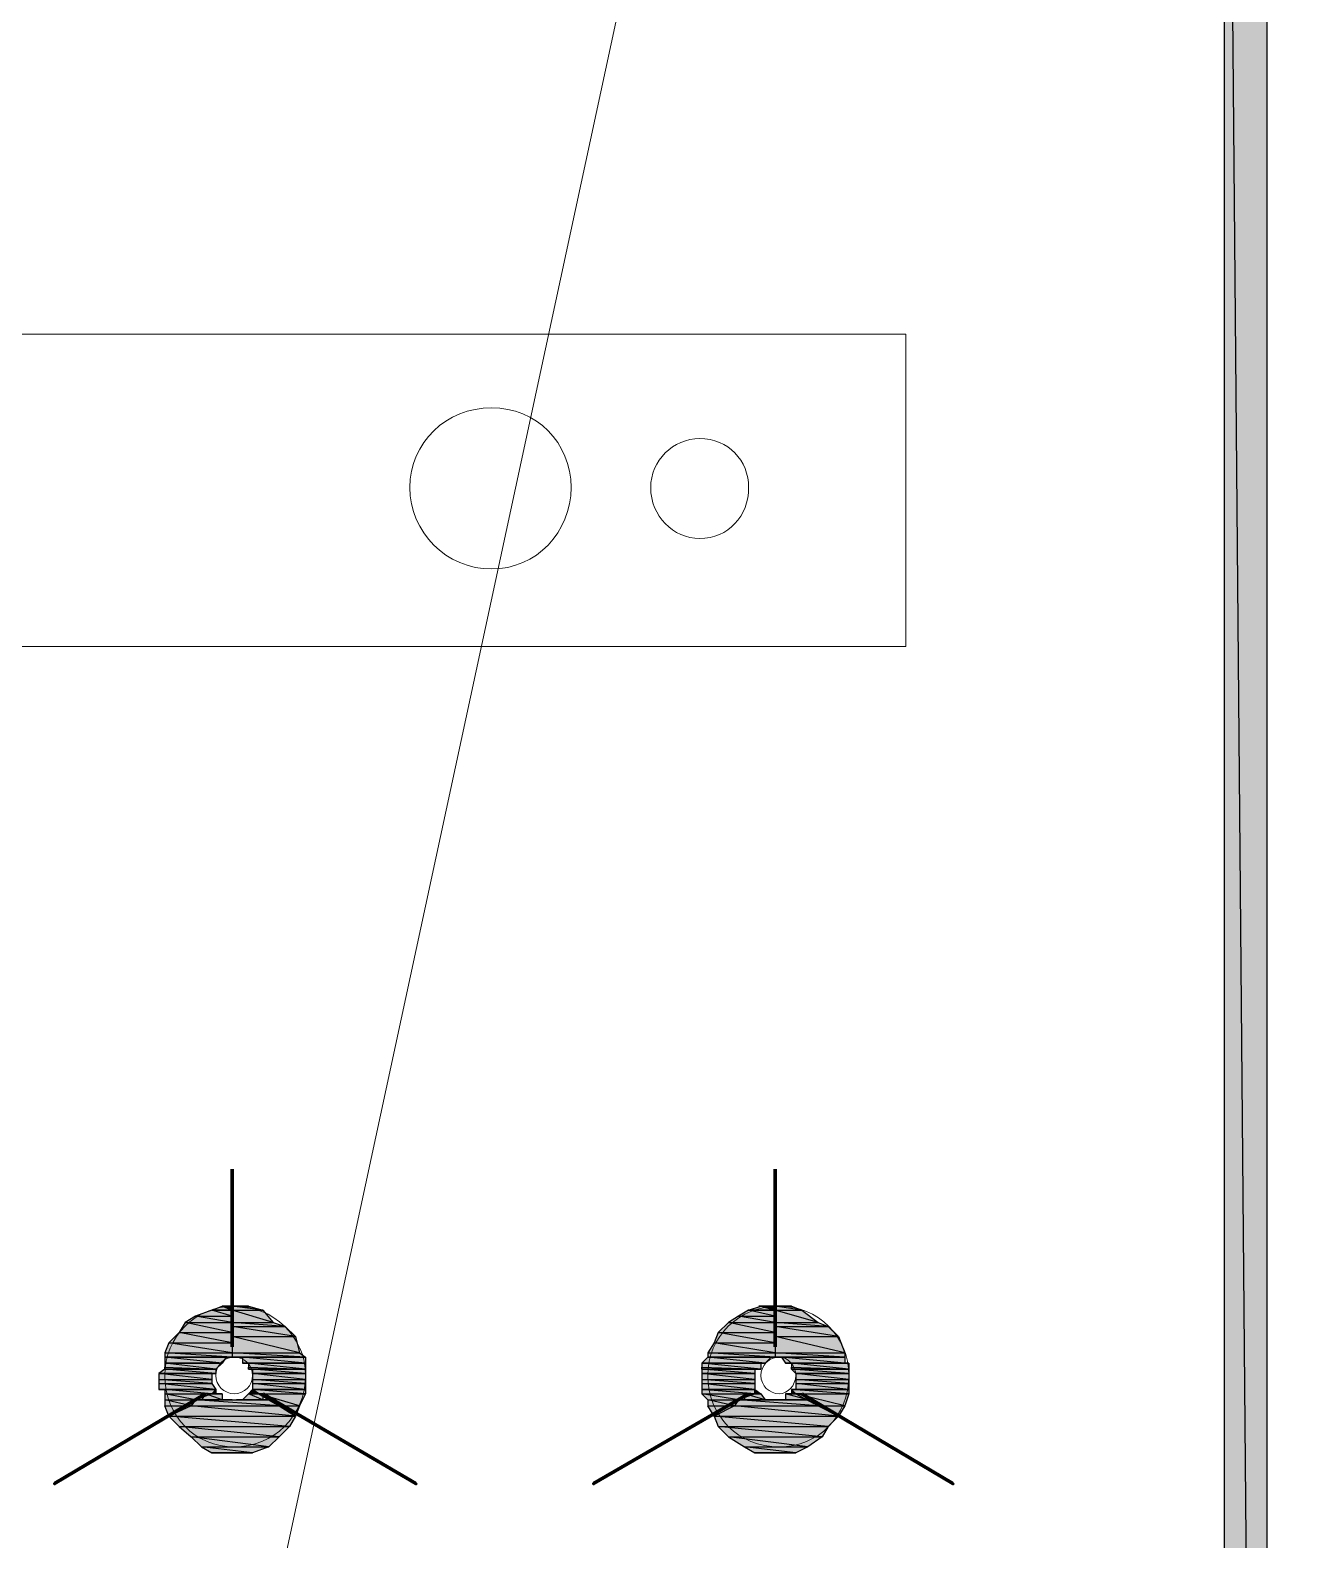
# Model space of a CAD drawing. Header units: millimetres. Extents: x 40 to 176, y -32 to 59.
# Drawn here: x 107.327 to 108.191, y 3.056 to 4.089 of the extents above; entities that cross this region are included whole.
import ezdxf

# ---------------------------------------------------------------- set-up
doc = ezdxf.new("R2010")
doc.units = ezdxf.units.MM
doc.layers.add('15 - Quadro de medição', color=6, linetype='Continuous')

msp = doc.modelspace()

# ---------------------------------------------------------------- hatches: boundary and pattern name
at = {"layer": '15 - Quadro de medição', "true_color": 0x000007}
h = msp.add_hatch(color=7, dxfattribs=at)
h.paths.add_polyline_path([(108.1733, 4.729), (108.144, 4.729), (108.1733, 1.3852)])
h.paths.add_polyline_path([(108.144, 4.729), (108.1733, 1.3852), (108.144, 1.3852)])
h = msp.add_hatch(color=7, dxfattribs=at)
h.paths.add_polyline_path([(107.44, 3.2093), (107.4652, 3.2093), (107.4512, 3.2135)])
h.paths.add_polyline_path([(107.4652, 3.2093), (107.4512, 3.2135), (107.4652, 3.2135)])
for points in [[(107.4652, 3.2135), (107.4512, 3.2135), (107.4582, 3.2163)], [(107.8367, 3.2135), (107.8185, 3.2135), (107.8269, 3.2163)], [(107.454, 3.1563), (107.4512, 3.1563), (107.454, 3.1591)], [(107.8269, 3.1563), (107.8227, 3.1563), (107.8227, 3.1591)], [(107.4219, 3.1409), (107.4191, 3.1479), (107.4372, 3.1479)], [(107.5085, 3.1409), (107.4973, 3.1479), (107.5113, 3.1479)], [(107.7948, 3.1409), (107.7906, 3.1479), (107.8088, 3.1479)], [(107.88, 3.1409), (107.866, 3.1479), (107.8842, 3.1479)]]:
    msp.add_hatch(color=7, dxfattribs=at).paths.add_polyline_path(points)
h = msp.add_hatch(color=7, dxfattribs=at)
h.paths.add_polyline_path([(107.4582, 3.2163), (107.4652, 3.2163)])
h.paths.add_polyline_path([(107.4582, 3.2163), (107.4652, 3.2163), (107.4652, 3.2135)])
h = msp.add_hatch(color=7, dxfattribs=at)
h.paths.add_polyline_path([(107.4652, 3.2135), (107.4861, 3.2135), (107.4652, 3.2163)])
h.paths.add_polyline_path([(107.4861, 3.2135), (107.4652, 3.2163), (107.4763, 3.2163)])
h = msp.add_hatch(color=7, dxfattribs=at)
h.paths.add_polyline_path([(107.4652, 3.2051), (107.4931, 3.2051), (107.4652, 3.2135)])
h.paths.add_polyline_path([(107.4931, 3.2051), (107.4652, 3.2135), (107.4861, 3.2135)])
h = msp.add_hatch(color=7, dxfattribs=at)
h.paths.add_polyline_path([(107.8116, 3.2093), (107.8367, 3.2093), (107.8185, 3.2135)])
h.paths.add_polyline_path([(107.8367, 3.2093), (107.8185, 3.2135), (107.8367, 3.2135)])
h = msp.add_hatch(color=7, dxfattribs=at)
h.paths.add_polyline_path([(107.8269, 3.2163), (107.8255, 3.2163), (107.8367, 3.2163)])
h.paths.add_polyline_path([(107.8269, 3.2163), (107.8367, 3.2163), (107.8367, 3.2135)])
h = msp.add_hatch(color=7, dxfattribs=at)
h.paths.add_polyline_path([(107.8367, 3.2135), (107.8549, 3.2135), (107.8367, 3.2163)])
h.paths.add_polyline_path([(107.8549, 3.2135), (107.8367, 3.2163), (107.8479, 3.2163)])
h = msp.add_hatch(color=7, dxfattribs=at)
h.paths.add_polyline_path([(107.8367, 3.2051), (107.866, 3.2051), (107.8367, 3.2135)])
h.paths.add_polyline_path([(107.866, 3.2051), (107.8367, 3.2135), (107.8549, 3.2135)])
h = msp.add_hatch(color=7, dxfattribs=at)
h.paths.add_polyline_path([(107.4288, 3.1982), (107.4652, 3.1982), (107.433, 3.2051)])
h.paths.add_polyline_path([(107.4652, 3.1982), (107.433, 3.2051), (107.4652, 3.2051)])
h = msp.add_hatch(color=7, dxfattribs=at)
h.paths.add_polyline_path([(107.433, 3.2051), (107.4652, 3.2051), (107.44, 3.2093)])
h.paths.add_polyline_path([(107.4652, 3.2051), (107.44, 3.2093), (107.4652, 3.2093)])
h = msp.add_hatch(color=7, dxfattribs=at)
h.paths.add_polyline_path([(107.4652, 3.2024), (107.5015, 3.2024), (107.4652, 3.2051)])
h.paths.add_polyline_path([(107.5015, 3.2024), (107.4652, 3.2051), (107.4931, 3.2051)])
h = msp.add_hatch(color=7, dxfattribs=at)
h.paths.add_polyline_path([(107.4652, 3.1954), (107.5085, 3.1954), (107.4652, 3.2024)])
h.paths.add_polyline_path([(107.5085, 3.1954), (107.4652, 3.2024), (107.5015, 3.2024)])
h = msp.add_hatch(color=7, dxfattribs=at)
h.paths.add_polyline_path([(107.7976, 3.1982), (107.8367, 3.1982), (107.8046, 3.2051)])
h.paths.add_polyline_path([(107.8367, 3.1982), (107.8046, 3.2051), (107.8367, 3.2051)])
h = msp.add_hatch(color=7, dxfattribs=at)
h.paths.add_polyline_path([(107.8046, 3.2051), (107.8367, 3.2051), (107.8116, 3.2093)])
h.paths.add_polyline_path([(107.8367, 3.2051), (107.8116, 3.2093), (107.8367, 3.2093)])
h = msp.add_hatch(color=7, dxfattribs=at)
h.paths.add_polyline_path([(107.8367, 3.2024), (107.873, 3.2024), (107.8367, 3.2051)])
h.paths.add_polyline_path([(107.873, 3.2024), (107.8367, 3.2051), (107.866, 3.2051)])
h = msp.add_hatch(color=7, dxfattribs=at)
h.paths.add_polyline_path([(107.8367, 3.1954), (107.88, 3.1954), (107.8367, 3.2024)])
h.paths.add_polyline_path([(107.88, 3.1954), (107.8367, 3.2024), (107.873, 3.2024)])
h = msp.add_hatch(color=7, dxfattribs=at)
h.paths.add_polyline_path([(107.4219, 3.1912), (107.4652, 3.1912), (107.4288, 3.1982)])
h.paths.add_polyline_path([(107.4652, 3.1912), (107.4288, 3.1982), (107.4652, 3.1982)])
h = msp.add_hatch(color=7, dxfattribs=at)
h.paths.add_polyline_path([(107.4652, 3.1842), (107.5113, 3.1842), (107.4652, 3.1954)])
h.paths.add_polyline_path([(107.5113, 3.1842), (107.4652, 3.1954), (107.5085, 3.1954)])
h = msp.add_hatch(color=7, dxfattribs=at)
h.paths.add_polyline_path([(107.7948, 3.1912), (107.8367, 3.1912), (107.7976, 3.1982)])
h.paths.add_polyline_path([(107.8367, 3.1912), (107.7976, 3.1982), (107.8367, 3.1982)])
h = msp.add_hatch(color=7, dxfattribs=at)
h.paths.add_polyline_path([(107.8367, 3.1842), (107.8842, 3.1842), (107.8367, 3.1954)])
h.paths.add_polyline_path([(107.8842, 3.1842), (107.8367, 3.1954), (107.88, 3.1954)])
h = msp.add_hatch(color=7, dxfattribs=at)
h.paths.add_polyline_path([(107.4191, 3.1842), (107.4652, 3.1842), (107.4219, 3.1912)])
h.paths.add_polyline_path([(107.4652, 3.1842), (107.4219, 3.1912), (107.4652, 3.1912)])
h = msp.add_hatch(color=7, dxfattribs=at)
h.paths.add_polyline_path([(107.4191, 3.1814), (107.4652, 3.1814), (107.4191, 3.1842)])
h.paths.add_polyline_path([(107.4652, 3.1814), (107.4191, 3.1842), (107.4652, 3.1842)])
h = msp.add_hatch(color=7, dxfattribs=at)
h.paths.add_polyline_path([(107.4652, 3.1814), (107.5154, 3.1814), (107.4652, 3.1842)])
h.paths.add_polyline_path([(107.5154, 3.1814), (107.4652, 3.1842), (107.5113, 3.1842)])
h = msp.add_hatch(color=7, dxfattribs=at)
h.paths.add_polyline_path([(107.7906, 3.1842), (107.8367, 3.1842), (107.7948, 3.1912)])
h.paths.add_polyline_path([(107.8367, 3.1842), (107.7948, 3.1912), (107.8367, 3.1912)])
h = msp.add_hatch(color=7, dxfattribs=at)
h.paths.add_polyline_path([(107.7906, 3.1814), (107.8367, 3.1814), (107.7906, 3.1842)])
h.paths.add_polyline_path([(107.8367, 3.1814), (107.7906, 3.1842), (107.8367, 3.1842)])
h = msp.add_hatch(color=7, dxfattribs=at)
h.paths.add_polyline_path([(107.8367, 3.1814), (107.8842, 3.1814), (107.8367, 3.1842)])
h.paths.add_polyline_path([(107.8842, 3.1814), (107.8367, 3.1842), (107.8842, 3.1842)])
h = msp.add_hatch(color=7, dxfattribs=at)
h.paths.add_polyline_path([(107.4149, 3.1702), (107.454, 3.1702), (107.4191, 3.173)])
h.paths.add_polyline_path([(107.454, 3.1702), (107.4191, 3.173), (107.454, 3.173)])
h = msp.add_hatch(color=7, dxfattribs=at)
h.paths.add_polyline_path([(107.4191, 3.1772), (107.4582, 3.1772), (107.4191, 3.1814)])
h.paths.add_polyline_path([(107.4582, 3.1772), (107.4191, 3.1814), (107.461, 3.1814)])
h = msp.add_hatch(color=7, dxfattribs=at)
h.paths.add_polyline_path([(107.4191, 3.173), (107.454, 3.173), (107.4191, 3.1772)])
h.paths.add_polyline_path([(107.454, 3.173), (107.4191, 3.1772), (107.4582, 3.1772)])
h = msp.add_hatch(color=7, dxfattribs=at)
h.paths.add_polyline_path([(107.454, 3.173), (107.4191, 3.173), (107.4191, 3.1744)])
h.paths.add_polyline_path([(107.4191, 3.173), (107.4191, 3.1744), (107.454, 3.173)])
h.paths.add_polyline_path([(107.4191, 3.173), (107.454, 3.173)])
h.paths.add_polyline_path([(107.454, 3.173), (107.4191, 3.173), (107.4191, 3.1744)])
h = msp.add_hatch(color=7, dxfattribs=at)
h.paths.add_polyline_path([(107.4652, 3.1814), (107.5154, 3.1814)])
h.paths.add_polyline_path([(107.4652, 3.1814), (107.5154, 3.1814), (107.4694, 3.1814)])
h = msp.add_hatch(color=7, dxfattribs=at)
h.paths.add_polyline_path([(107.4694, 3.1814), (107.468, 3.1814), (107.5154, 3.1814)])
h.paths.add_polyline_path([(107.4694, 3.1814), (107.5154, 3.1814), (107.4721, 3.1814)])
h = msp.add_hatch(color=7, dxfattribs=at)
h.paths.add_polyline_path([(107.4721, 3.1772), (107.5154, 3.1772), (107.4721, 3.1814)])
h.paths.add_polyline_path([(107.5154, 3.1772), (107.4721, 3.1814), (107.5154, 3.1814)])
h = msp.add_hatch(color=7, dxfattribs=at)
h.paths.add_polyline_path([(107.4721, 3.1772), (107.5154, 3.1772)])
h.paths.add_polyline_path([(107.4721, 3.1772), (107.5154, 3.1772), (107.4763, 3.1772)])
h = msp.add_hatch(color=7, dxfattribs=at)
h.paths.add_polyline_path([(107.4763, 3.173), (107.5154, 3.173), (107.4763, 3.1772)])
h.paths.add_polyline_path([(107.5154, 3.173), (107.4763, 3.1772), (107.5154, 3.1772)])
h = msp.add_hatch(color=7, dxfattribs=at)
h.paths.add_polyline_path([(107.4763, 3.173), (107.4763, 3.1744), (107.5154, 3.173)])
h.paths.add_polyline_path([(107.4763, 3.173), (107.5154, 3.173), (107.4791, 3.173)])
h = msp.add_hatch(color=7, dxfattribs=at)
h.paths.add_polyline_path([(107.4791, 3.1702), (107.5154, 3.1702), (107.4791, 3.173)])
h.paths.add_polyline_path([(107.5154, 3.1702), (107.4791, 3.173), (107.5154, 3.173)])
h = msp.add_hatch(color=7, dxfattribs=at)
h.paths.add_polyline_path([(107.7864, 3.1772), (107.8297, 3.1772), (107.7906, 3.1814)])
h.paths.add_polyline_path([(107.8297, 3.1772), (107.7906, 3.1814), (107.8339, 3.1814)])
h = msp.add_hatch(color=7, dxfattribs=at)
h.paths.add_polyline_path([(107.7864, 3.173), (107.8269, 3.173), (107.7864, 3.1772)])
h.paths.add_polyline_path([(107.8269, 3.173), (107.7864, 3.1772), (107.8269, 3.1772)])
h = msp.add_hatch(color=7, dxfattribs=at)
h.paths.add_polyline_path([(107.7864, 3.173), (107.8227, 3.173)])
h.paths.add_polyline_path([(107.8227, 3.173), (107.7864, 3.173), (107.8269, 3.173)])
h.paths.add_polyline_path([(107.7864, 3.173), (107.8269, 3.173)])
h.paths.add_polyline_path([(107.8269, 3.173), (107.7864, 3.173), (107.7864, 3.1744)])
h = msp.add_hatch(color=7, dxfattribs=at)
h.paths.add_polyline_path([(107.7864, 3.1702), (107.8227, 3.1702), (107.7864, 3.173)])
h.paths.add_polyline_path([(107.8227, 3.1702), (107.7864, 3.173), (107.8227, 3.173)])
h = msp.add_hatch(color=7, dxfattribs=at)
h.paths.add_polyline_path([(107.8367, 3.1814), (107.8842, 3.1814)])
h.paths.add_polyline_path([(107.8367, 3.1814), (107.8842, 3.1814), (107.8409, 3.1814)])
h = msp.add_hatch(color=7, dxfattribs=at)
h.paths.add_polyline_path([(107.8437, 3.1772), (107.8842, 3.1772), (107.8409, 3.1814)])
h.paths.add_polyline_path([(107.8842, 3.1772), (107.8409, 3.1814), (107.8842, 3.1814)])
h = msp.add_hatch(color=7, dxfattribs=at)
h.paths.add_polyline_path([(107.8437, 3.1772), (107.887, 3.1772)])
h.paths.add_polyline_path([(107.8437, 3.1772), (107.887, 3.1772), (107.8479, 3.1772)])
h = msp.add_hatch(color=7, dxfattribs=at)
h.paths.add_polyline_path([(107.8479, 3.173), (107.887, 3.173), (107.8479, 3.1772)])
h.paths.add_polyline_path([(107.887, 3.173), (107.8479, 3.1772), (107.887, 3.1772)])
h = msp.add_hatch(color=7, dxfattribs=at)
h.paths.add_polyline_path([(107.887, 3.173), (107.8479, 3.173), (107.8479, 3.1744)])
h.paths.add_polyline_path([(107.8479, 3.173), (107.8479, 3.1744), (107.887, 3.173)])
h = msp.add_hatch(color=7, dxfattribs=at)
h.paths.add_polyline_path([(107.8507, 3.1702), (107.887, 3.1702), (107.8479, 3.173)])
h.paths.add_polyline_path([(107.887, 3.1702), (107.8479, 3.173), (107.887, 3.173)])
h = msp.add_hatch(color=7, dxfattribs=at)
h.paths.add_polyline_path([(107.4149, 3.166), (107.4512, 3.166), (107.4149, 3.1702)])
h.paths.add_polyline_path([(107.4512, 3.166), (107.4149, 3.1702), (107.4512, 3.1702)])
h = msp.add_hatch(color=7, dxfattribs=at)
h.paths.add_polyline_path([(107.4149, 3.1632), (107.4512, 3.1632), (107.4149, 3.166)])
h.paths.add_polyline_path([(107.4512, 3.1632), (107.4149, 3.166), (107.4512, 3.166)])
h = msp.add_hatch(color=7, dxfattribs=at)
h.paths.add_polyline_path([(107.4149, 3.1591), (107.454, 3.1591), (107.4149, 3.1632)])
h.paths.add_polyline_path([(107.454, 3.1591), (107.4149, 3.1632), (107.4512, 3.1632)])
h = msp.add_hatch(color=7, dxfattribs=at)
h.paths.add_polyline_path([(107.4791, 3.166), (107.5154, 3.166), (107.4791, 3.1702)])
h.paths.add_polyline_path([(107.5154, 3.166), (107.4791, 3.1702), (107.5154, 3.1702)])
h = msp.add_hatch(color=7, dxfattribs=at)
h.paths.add_polyline_path([(107.4791, 3.1632), (107.5154, 3.1632), (107.4791, 3.166)])
h.paths.add_polyline_path([(107.5154, 3.1632), (107.4791, 3.166), (107.5154, 3.166)])
h = msp.add_hatch(color=7, dxfattribs=at)
h.paths.add_polyline_path([(107.4791, 3.1591), (107.5154, 3.1591), (107.4791, 3.1632)])
h.paths.add_polyline_path([(107.5154, 3.1591), (107.4791, 3.1632), (107.5154, 3.1632)])
h = msp.add_hatch(color=7, dxfattribs=at)
h.paths.add_polyline_path([(107.7864, 3.166), (107.8227, 3.166), (107.7864, 3.1702)])
h.paths.add_polyline_path([(107.8227, 3.166), (107.7864, 3.1702), (107.8227, 3.1702)])
h = msp.add_hatch(color=7, dxfattribs=at)
h.paths.add_polyline_path([(107.7864, 3.1632), (107.8227, 3.1632), (107.7864, 3.166)])
h.paths.add_polyline_path([(107.8227, 3.1632), (107.7864, 3.166), (107.8227, 3.166)])
h = msp.add_hatch(color=7, dxfattribs=at)
h.paths.add_polyline_path([(107.7864, 3.1591), (107.8227, 3.1591), (107.7864, 3.1632)])
h.paths.add_polyline_path([(107.8227, 3.1591), (107.7864, 3.1632), (107.8227, 3.1632)])
h = msp.add_hatch(color=7, dxfattribs=at)
h.paths.add_polyline_path([(107.8507, 3.166), (107.887, 3.166), (107.8507, 3.1702)])
h.paths.add_polyline_path([(107.887, 3.166), (107.8507, 3.1702), (107.887, 3.1702)])
h = msp.add_hatch(color=7, dxfattribs=at)
h.paths.add_polyline_path([(107.8507, 3.1632), (107.887, 3.1632), (107.8507, 3.166)])
h.paths.add_polyline_path([(107.887, 3.1632), (107.8507, 3.166), (107.887, 3.166)])
h = msp.add_hatch(color=7, dxfattribs=at)
h.paths.add_polyline_path([(107.8507, 3.1591), (107.887, 3.1591), (107.8507, 3.1632)])
h.paths.add_polyline_path([(107.887, 3.1591), (107.8507, 3.1632), (107.887, 3.1632)])
h = msp.add_hatch(color=7, dxfattribs=at)
h.paths.add_polyline_path([(107.4149, 3.1591), (107.454, 3.1591)])
h.paths.add_polyline_path([(107.4149, 3.1591), (107.454, 3.1591), (107.4191, 3.1591)])
h = msp.add_hatch(color=7, dxfattribs=at)
h.paths.add_polyline_path([(107.4191, 3.1563), (107.4512, 3.1563), (107.4191, 3.1591)])
h.paths.add_polyline_path([(107.4512, 3.1563), (107.4191, 3.1591), (107.454, 3.1591)])
h = msp.add_hatch(color=7, dxfattribs=at)
h.paths.add_polyline_path([(107.4191, 3.1521), (107.44, 3.1521), (107.4191, 3.1563)])
h.paths.add_polyline_path([(107.44, 3.1521), (107.4191, 3.1563), (107.4512, 3.1563)])
h = msp.add_hatch(color=7, dxfattribs=at)
h.paths.add_polyline_path([(107.4191, 3.1479), (107.4372, 3.1479), (107.4191, 3.1521)])
h.paths.add_polyline_path([(107.4372, 3.1479), (107.4191, 3.1521), (107.44, 3.1521)])
h = msp.add_hatch(color=7, dxfattribs=at)
h.paths.add_polyline_path([(107.4372, 3.1479), (107.4973, 3.1479), (107.44, 3.1521)])
h.paths.add_polyline_path([(107.4973, 3.1479), (107.44, 3.1521), (107.4903, 3.1521)])
h = msp.add_hatch(color=7, dxfattribs=at)
h.paths.add_polyline_path([(107.4442, 3.1521), (107.4582, 3.1521), (107.447, 3.1563)])
h.paths.add_polyline_path([(107.4582, 3.1521), (107.447, 3.1563), (107.4582, 3.1563)])
h = msp.add_hatch(color=7, dxfattribs=at)
h.paths.add_polyline_path([(107.4903, 3.1521), (107.4694, 3.1521), (107.468, 3.1521)])
h.paths.add_polyline_path([(107.4694, 3.1521), (107.468, 3.1521), (107.4903, 3.1521)])
h = msp.add_hatch(color=7, dxfattribs=at)
h.paths.add_polyline_path([(107.4721, 3.1521), (107.4861, 3.1521), (107.4763, 3.1563)])
h.paths.add_polyline_path([(107.4861, 3.1521), (107.4763, 3.1563), (107.4861, 3.1563)])
h = msp.add_hatch(color=7, dxfattribs=at)
h.paths.add_polyline_path([(107.4763, 3.1563), (107.4861, 3.1563)])
h.paths.add_polyline_path([(107.4861, 3.1563), (107.4763, 3.1563), (107.4833, 3.1563)])
h.paths.add_polyline_path([(107.4763, 3.1563), (107.4833, 3.1563), (107.4791, 3.1591)])
h = msp.add_hatch(color=7, dxfattribs=at)
h.paths.add_polyline_path([(107.4833, 3.1563), (107.5154, 3.1563), (107.4791, 3.1591)])
h.paths.add_polyline_path([(107.5154, 3.1563), (107.4791, 3.1591), (107.5154, 3.1591)])
h = msp.add_hatch(color=7, dxfattribs=at)
h.paths.add_polyline_path([(107.4973, 3.1479), (107.5113, 3.1479), (107.4833, 3.1563)])
h.paths.add_polyline_path([(107.5113, 3.1479), (107.4833, 3.1563), (107.5154, 3.1563)])
h = msp.add_hatch(color=7, dxfattribs=at)
h.paths.add_polyline_path([(107.7864, 3.1563), (107.8227, 3.1563), (107.7864, 3.1591)])
h.paths.add_polyline_path([(107.8227, 3.1563), (107.7864, 3.1591), (107.8227, 3.1591)])
h = msp.add_hatch(color=7, dxfattribs=at)
h.paths.add_polyline_path([(107.7906, 3.1521), (107.8116, 3.1521), (107.7864, 3.1563)])
h.paths.add_polyline_path([(107.8116, 3.1521), (107.7864, 3.1563), (107.8227, 3.1563)])
h = msp.add_hatch(color=7, dxfattribs=at)
h.paths.add_polyline_path([(107.7906, 3.1479), (107.8088, 3.1479), (107.7906, 3.1521)])
h.paths.add_polyline_path([(107.8088, 3.1479), (107.7906, 3.1521), (107.8116, 3.1521)])
h = msp.add_hatch(color=7, dxfattribs=at)
h.paths.add_polyline_path([(107.8088, 3.1479), (107.866, 3.1479), (107.8116, 3.1521)])
h.paths.add_polyline_path([(107.866, 3.1479), (107.8116, 3.1521), (107.8618, 3.1521)])
h = msp.add_hatch(color=7, dxfattribs=at)
h.paths.add_polyline_path([(107.8157, 3.1521), (107.8297, 3.1521), (107.8157, 3.1563)])
h.paths.add_polyline_path([(107.8297, 3.1521), (107.8157, 3.1563), (107.8269, 3.1563)])
h = msp.add_hatch(color=7, dxfattribs=at)
h.paths.add_polyline_path([(107.8185, 3.1563), (107.8269, 3.1563)])
h.paths.add_polyline_path([(107.8185, 3.1563), (107.8269, 3.1563), (107.8157, 3.1563)])
h = msp.add_hatch(color=7, dxfattribs=at)
h.paths.add_polyline_path([(107.8227, 3.1563), (107.8269, 3.1563)])
h.paths.add_polyline_path([(107.8227, 3.1563), (107.8269, 3.1563), (107.8185, 3.1563)])
h = msp.add_hatch(color=7, dxfattribs=at)
h.paths.add_polyline_path([(107.8409, 3.1521), (107.8618, 3.1521)])
h.paths.add_polyline_path([(107.8409, 3.1521), (107.8618, 3.1521), (107.8367, 3.1521)])
h = msp.add_hatch(color=7, dxfattribs=at)
h.paths.add_polyline_path([(107.8437, 3.1563), (107.8549, 3.1563), (107.8479, 3.1563)])
h.paths.add_polyline_path([(107.8549, 3.1563), (107.8479, 3.1563), (107.8507, 3.1563)])
h.paths.add_polyline_path([(107.8479, 3.1563), (107.8507, 3.1563), (107.8479, 3.1591)])
h = msp.add_hatch(color=7, dxfattribs=at)
h.paths.add_polyline_path([(107.8437, 3.1521), (107.859, 3.1521), (107.8437, 3.1563)])
h.paths.add_polyline_path([(107.859, 3.1521), (107.8437, 3.1563), (107.8549, 3.1563)])
h = msp.add_hatch(color=7, dxfattribs=at)
h.paths.add_polyline_path([(107.8507, 3.1563), (107.887, 3.1563), (107.8479, 3.1591)])
h.paths.add_polyline_path([(107.887, 3.1563), (107.8479, 3.1591), (107.887, 3.1591)])
h = msp.add_hatch(color=7, dxfattribs=at)
h.paths.add_polyline_path([(107.8507, 3.1591), (107.887, 3.1591)])
h.paths.add_polyline_path([(107.8507, 3.1591), (107.887, 3.1591), (107.8479, 3.1591)])
h = msp.add_hatch(color=7, dxfattribs=at)
h.paths.add_polyline_path([(107.866, 3.1479), (107.8842, 3.1479), (107.8507, 3.1563)])
h.paths.add_polyline_path([(107.8842, 3.1479), (107.8507, 3.1563), (107.887, 3.1563)])
h = msp.add_hatch(color=7, dxfattribs=at)
h.paths.add_polyline_path([(107.4219, 3.1409), (107.5085, 3.1409), (107.4372, 3.1479)])
h.paths.add_polyline_path([(107.5085, 3.1409), (107.4372, 3.1479), (107.4973, 3.1479)])
h = msp.add_hatch(color=7, dxfattribs=at)
h.paths.add_polyline_path([(107.4288, 3.1339), (107.5043, 3.1339), (107.4219, 3.1409)])
h.paths.add_polyline_path([(107.5043, 3.1339), (107.4219, 3.1409), (107.5085, 3.1409)])
h = msp.add_hatch(color=7, dxfattribs=at)
h.paths.add_polyline_path([(107.7948, 3.1409), (107.88, 3.1409), (107.8088, 3.1479)])
h.paths.add_polyline_path([(107.88, 3.1409), (107.8088, 3.1479), (107.866, 3.1479)])
h = msp.add_hatch(color=7, dxfattribs=at)
h.paths.add_polyline_path([(107.7976, 3.1339), (107.873, 3.1339), (107.7948, 3.1409)])
h.paths.add_polyline_path([(107.873, 3.1339), (107.7948, 3.1409), (107.88, 3.1409)])
h = msp.add_hatch(color=7, dxfattribs=at)
h.paths.add_polyline_path([(107.4372, 3.1269), (107.4973, 3.1269), (107.4288, 3.1339)])
h.paths.add_polyline_path([(107.4973, 3.1269), (107.4288, 3.1339), (107.5043, 3.1339)])
h = msp.add_hatch(color=7, dxfattribs=at)
h.paths.add_polyline_path([(107.8046, 3.1269), (107.8688, 3.1269), (107.7976, 3.1339)])
h.paths.add_polyline_path([(107.8688, 3.1269), (107.7976, 3.1339), (107.873, 3.1339)])
h = msp.add_hatch(color=7, dxfattribs=at)
h.paths.add_polyline_path([(107.4442, 3.1199), (107.4903, 3.1199), (107.4372, 3.1269)])
h.paths.add_polyline_path([(107.4903, 3.1199), (107.4372, 3.1269), (107.4973, 3.1269)])
h = msp.add_hatch(color=7, dxfattribs=at)
h.paths.add_polyline_path([(107.4512, 3.1158), (107.4791, 3.1158), (107.4442, 3.1199)])
h.paths.add_polyline_path([(107.4791, 3.1158), (107.4442, 3.1199), (107.4903, 3.1199)])
h = msp.add_hatch(color=7, dxfattribs=at)
h.paths.add_polyline_path([(107.8157, 3.1199), (107.859, 3.1199), (107.8046, 3.1269)])
h.paths.add_polyline_path([(107.859, 3.1199), (107.8046, 3.1269), (107.8688, 3.1269)])
h = msp.add_hatch(color=7, dxfattribs=at)
h.paths.add_polyline_path([(107.8227, 3.1158), (107.8507, 3.1158), (107.8157, 3.1199)])
h.paths.add_polyline_path([(107.8507, 3.1158), (107.8157, 3.1199), (107.859, 3.1199)])

# ---------------------------------------------------------------- linework, layer by layer
at = {"layer": '15 - Quadro de medição', "color": 7, "linetype": 'Continuous', "lineweight": 20, "true_color": 0x000007}
for points in [[(111.4948, 6.9107), (108.3339, 6.9107), (107.3716, 2.4411)], [(106.4246, 4.9511), (108.144, 4.9511), (108.144, 1.3852), (106.4176, 1.3852), (106.4162, 1.3866), (106.3533, 1.3852)], [(108.144, 1.3852), (108.1733, 1.3852), (108.1733, 4.729)], [(107.9261, 3.8812), (107.9261, 3.6675), (106.6425, 3.6675)], [(107.2864, 3.8812), (107.9261, 3.8812), (107.9261, 3.8812)]]:
    msp.add_lwpolyline(points, dxfattribs=at)
at = {"layer": '15 - Quadro de medição', "color": 7, "linetype": 'Continuous', "lineweight": -2, "true_color": 0x000007}
for points in [[(108.1733, 4.729), (108.144, 4.729), (108.1733, 1.3852)], [(108.144, 4.729), (108.1733, 1.3852), (108.144, 1.3852)], [(107.44, 3.2093), (107.4652, 3.2093), (107.4512, 3.2135)], [(107.4652, 3.2135), (107.4512, 3.2135), (107.4582, 3.2163)], [(107.4652, 3.2093), (107.4512, 3.2135), (107.4652, 3.2135)], [(107.4582, 3.2163), (107.4582, 3.2163), (107.4652, 3.2163)], [(107.4582, 3.2163), (107.4652, 3.2163), (107.4652, 3.2135)], [(107.4652, 3.2135), (107.4861, 3.2135), (107.4652, 3.2163)], [(107.4861, 3.2135), (107.4652, 3.2163), (107.4763, 3.2163)], [(107.4721, 3.2163), (107.4652, 3.2163), (107.4652, 3.2163)], [(107.4652, 3.2163), (107.4763, 3.2163)], [(107.4763, 3.2163), (107.4652, 3.2163), (107.4721, 3.2163)], [(107.4652, 3.2051), (107.4931, 3.2051), (107.4652, 3.2135)], [(107.4931, 3.2051), (107.4652, 3.2135), (107.4861, 3.2135)], [(107.8116, 3.2093), (107.8367, 3.2093), (107.8185, 3.2135)], [(107.8367, 3.2135), (107.8185, 3.2135), (107.8269, 3.2163)], [(107.8367, 3.2093), (107.8185, 3.2135), (107.8367, 3.2135)], [(107.8269, 3.2163), (107.8255, 3.2163), (107.8367, 3.2163)], [(107.8269, 3.2163), (107.8367, 3.2163), (107.8367, 3.2135)], [(107.8367, 3.2135), (107.8549, 3.2135), (107.8367, 3.2163)], [(107.8549, 3.2135), (107.8367, 3.2163), (107.8479, 3.2163)], [(107.8437, 3.2163), (107.8367, 3.2163), (107.8367, 3.2163)], [(107.8367, 3.2163), (107.8479, 3.2163)], [(107.8479, 3.2163), (107.8367, 3.2163), (107.8437, 3.2163)], [(107.8367, 3.2051), (107.866, 3.2051), (107.8367, 3.2135)], [(107.866, 3.2051), (107.8367, 3.2135), (107.8549, 3.2135)], [(107.4288, 3.1982), (107.4652, 3.1982), (107.433, 3.2051)], [(107.433, 3.2051), (107.4652, 3.2051), (107.44, 3.2093)], [(107.4652, 3.1982), (107.433, 3.2051), (107.4652, 3.2051)], [(107.4652, 3.2051), (107.44, 3.2093), (107.4652, 3.2093)], [(107.4652, 3.2024), (107.5015, 3.2024), (107.4652, 3.2051)], [(107.5015, 3.2024), (107.4652, 3.2051), (107.4931, 3.2051)], [(107.4652, 3.1954), (107.5085, 3.1954), (107.4652, 3.2024)], [(107.5085, 3.1954), (107.4652, 3.2024), (107.5015, 3.2024)], [(107.7976, 3.1982), (107.8367, 3.1982), (107.8046, 3.2051)], [(107.8046, 3.2051), (107.8367, 3.2051), (107.8116, 3.2093)], [(107.8367, 3.1982), (107.8046, 3.2051), (107.8367, 3.2051)], [(107.8367, 3.2051), (107.8116, 3.2093), (107.8367, 3.2093)], [(107.8367, 3.2024), (107.873, 3.2024), (107.8367, 3.2051)], [(107.873, 3.2024), (107.8367, 3.2051), (107.866, 3.2051)], [(107.8367, 3.1954), (107.88, 3.1954), (107.8367, 3.2024)], [(107.88, 3.1954), (107.8367, 3.2024), (107.873, 3.2024)], [(107.4219, 3.1912), (107.4652, 3.1912), (107.4288, 3.1982)], [(107.4652, 3.1912), (107.4288, 3.1982), (107.4652, 3.1982)], [(107.4652, 3.1842), (107.5113, 3.1842), (107.4652, 3.1954)], [(107.5113, 3.1842), (107.4652, 3.1954), (107.5085, 3.1954)], [(107.7948, 3.1912), (107.8367, 3.1912), (107.7976, 3.1982)], [(107.8367, 3.1912), (107.7976, 3.1982), (107.8367, 3.1982)], [(107.8367, 3.1842), (107.8842, 3.1842), (107.8367, 3.1954)], [(107.8842, 3.1842), (107.8367, 3.1954), (107.88, 3.1954)], [(107.4191, 3.1842), (107.4652, 3.1842), (107.4219, 3.1912)], [(107.4191, 3.1814), (107.4652, 3.1814), (107.4191, 3.1842)], [(107.4652, 3.1814), (107.4191, 3.1842), (107.4652, 3.1842)], [(107.4652, 3.1842), (107.4219, 3.1912), (107.4652, 3.1912)], [(107.4652, 3.1814), (107.5154, 3.1814), (107.4652, 3.1842)], [(107.5154, 3.1814), (107.4652, 3.1842), (107.5113, 3.1842)], [(107.7906, 3.1842), (107.8367, 3.1842), (107.7948, 3.1912)], [(107.7906, 3.1814), (107.8367, 3.1814), (107.7906, 3.1842)], [(107.8367, 3.1814), (107.7906, 3.1842), (107.8367, 3.1842)], [(107.8367, 3.1842), (107.7948, 3.1912), (107.8367, 3.1912)], [(107.8367, 3.1814), (107.8842, 3.1814), (107.8367, 3.1842)], [(107.8842, 3.1814), (107.8367, 3.1842), (107.8842, 3.1842)], [(107.4149, 3.1702), (107.454, 3.1702), (107.4191, 3.173)], [(107.4191, 3.1772), (107.4582, 3.1772), (107.4191, 3.1814)], [(107.4582, 3.1772), (107.4191, 3.1814), (107.461, 3.1814)], [(107.4191, 3.1814), (107.461, 3.1814)], [(107.461, 3.1814), (107.4191, 3.1814), (107.4652, 3.1814)], [(107.4652, 3.1814), (107.4191, 3.1814), (107.4191, 3.1814)], [(107.4191, 3.1814), (107.4191, 3.1814), (107.4652, 3.1814)], [(107.4191, 3.173), (107.454, 3.173), (107.4191, 3.1772)], [(107.454, 3.173), (107.4191, 3.1772), (107.4582, 3.1772)], [(107.4582, 3.1772), (107.4191, 3.1772), (107.4191, 3.1772)], [(107.4191, 3.1772), (107.4191, 3.1772), (107.4582, 3.1772)], [(107.454, 3.173), (107.4191, 3.173), (107.4191, 3.1744)], [(107.4191, 3.173), (107.4191, 3.1744), (107.454, 3.173)], [(107.454, 3.173), (107.4191, 3.173), (107.4191, 3.1744)], [(107.454, 3.1702), (107.4191, 3.173), (107.454, 3.173)], [(107.4191, 3.173), (107.454, 3.173)], [(107.4652, 3.1814), (107.4652, 3.1814), (107.5154, 3.1814)], [(107.4652, 3.1814), (107.5154, 3.1814), (107.4694, 3.1814)], [(107.4694, 3.1814), (107.468, 3.1814), (107.5154, 3.1814)], [(107.4694, 3.1814), (107.5154, 3.1814), (107.4721, 3.1814)], [(107.4721, 3.1772), (107.5154, 3.1772), (107.4721, 3.1814)], [(107.5154, 3.1772), (107.4721, 3.1814), (107.5154, 3.1814)], [(107.4721, 3.1772), (107.4721, 3.1772), (107.5154, 3.1772)], [(107.4721, 3.1772), (107.5154, 3.1772), (107.4763, 3.1772)], [(107.4763, 3.173), (107.5154, 3.173), (107.4763, 3.1772)], [(107.5154, 3.173), (107.4763, 3.1772), (107.5154, 3.1772)], [(107.5154, 3.1772), (107.4763, 3.1772), (107.4763, 3.1772)], [(107.4763, 3.1772), (107.4763, 3.1772), (107.5154, 3.1772)], [(107.4763, 3.173), (107.4763, 3.1744), (107.5154, 3.173)], [(107.4763, 3.173), (107.5154, 3.173), (107.4791, 3.173)], [(107.4791, 3.1702), (107.5154, 3.1702), (107.4791, 3.173)], [(107.5154, 3.1702), (107.4791, 3.173), (107.5154, 3.173)], [(107.7864, 3.1772), (107.8297, 3.1772), (107.7906, 3.1814)], [(107.7864, 3.173), (107.8269, 3.173), (107.7864, 3.1772)], [(107.8269, 3.173), (107.7864, 3.1772), (107.8269, 3.1772)], [(107.7864, 3.1772), (107.8269, 3.1772)], [(107.8269, 3.1772), (107.7864, 3.1772), (107.8297, 3.1772)], [(107.8269, 3.173), (107.7864, 3.173), (107.7864, 3.1744)], [(107.7864, 3.1702), (107.8227, 3.1702), (107.7864, 3.173)], [(107.8227, 3.1702), (107.7864, 3.173), (107.8227, 3.173)], [(107.7864, 3.173), (107.8227, 3.173)], [(107.8227, 3.173), (107.7864, 3.173), (107.8269, 3.173)], [(107.7864, 3.173), (107.8269, 3.173)], [(107.8297, 3.1772), (107.7906, 3.1814), (107.8339, 3.1814)], [(107.8339, 3.1814), (107.7906, 3.1814), (107.7906, 3.1814)], [(107.7906, 3.1814), (107.7906, 3.1814), (107.8339, 3.1814)], [(107.7906, 3.1814), (107.8339, 3.1814)], [(107.8339, 3.1814), (107.7906, 3.1814), (107.8367, 3.1814)], [(107.8367, 3.1814), (107.8367, 3.1814), (107.8842, 3.1814)], [(107.8367, 3.1814), (107.8842, 3.1814), (107.8409, 3.1814)], [(107.8437, 3.1772), (107.8842, 3.1772), (107.8409, 3.1814)], [(107.8842, 3.1772), (107.8409, 3.1814), (107.8842, 3.1814)], [(107.8842, 3.1814), (107.8409, 3.1814), (107.8409, 3.1814)], [(107.8409, 3.1814), (107.8409, 3.1814), (107.8842, 3.1814)], [(107.8437, 3.1772), (107.8437, 3.1772), (107.887, 3.1772)], [(107.8437, 3.1772), (107.887, 3.1772), (107.8479, 3.1772)], [(107.8437, 3.1772), (107.887, 3.1772)], [(107.887, 3.1772), (107.8437, 3.1772), (107.8842, 3.1772)], [(107.8479, 3.173), (107.887, 3.173), (107.8479, 3.1772)], [(107.887, 3.173), (107.8479, 3.1772), (107.887, 3.1772)], [(107.887, 3.173), (107.8479, 3.173), (107.8479, 3.1744)], [(107.8479, 3.173), (107.8479, 3.1744), (107.887, 3.173)], [(107.8507, 3.1702), (107.887, 3.1702), (107.8479, 3.173)], [(107.887, 3.1702), (107.8479, 3.173), (107.887, 3.173)], [(107.4149, 3.166), (107.4512, 3.166), (107.4149, 3.1702)], [(107.4512, 3.166), (107.4149, 3.1702), (107.4512, 3.1702)], [(107.4149, 3.1702), (107.4512, 3.1702)], [(107.4512, 3.1702), (107.4149, 3.1702), (107.454, 3.1702)], [(107.4149, 3.1632), (107.4512, 3.1632), (107.4149, 3.166)], [(107.4512, 3.1632), (107.4149, 3.166), (107.4512, 3.166)], [(107.4149, 3.1591), (107.454, 3.1591), (107.4149, 3.1632)], [(107.454, 3.1591), (107.4149, 3.1632), (107.4512, 3.1632)], [(107.4791, 3.166), (107.5154, 3.166), (107.4791, 3.1702)], [(107.5154, 3.166), (107.4791, 3.1702), (107.5154, 3.1702)], [(107.5154, 3.1702), (107.4791, 3.1702), (107.4791, 3.1702)], [(107.4791, 3.1702), (107.4791, 3.1702), (107.5154, 3.1702)], [(107.4791, 3.1632), (107.5154, 3.1632), (107.4791, 3.166)], [(107.5154, 3.1632), (107.4791, 3.166), (107.5154, 3.166)], [(107.4791, 3.1591), (107.5154, 3.1591), (107.4791, 3.1632)], [(107.5154, 3.1591), (107.4791, 3.1632), (107.5154, 3.1632)], [(107.7864, 3.166), (107.8227, 3.166), (107.7864, 3.1702)], [(107.8227, 3.166), (107.7864, 3.1702), (107.8227, 3.1702)], [(107.8227, 3.1702), (107.7864, 3.1702), (107.7864, 3.1702)], [(107.7864, 3.1702), (107.7864, 3.1702), (107.8227, 3.1702)], [(107.7864, 3.1632), (107.8227, 3.1632), (107.7864, 3.166)], [(107.8227, 3.1632), (107.7864, 3.166), (107.8227, 3.166)], [(107.7864, 3.1591), (107.8227, 3.1591), (107.7864, 3.1632)], [(107.8227, 3.1591), (107.7864, 3.1632), (107.8227, 3.1632)], [(107.8507, 3.166), (107.887, 3.166), (107.8507, 3.1702)], [(107.887, 3.166), (107.8507, 3.1702), (107.887, 3.1702)], [(107.887, 3.1702), (107.8507, 3.1702), (107.8507, 3.1702)], [(107.8507, 3.1702), (107.8507, 3.1702), (107.887, 3.1702)], [(107.8507, 3.1632), (107.887, 3.1632), (107.8507, 3.166)], [(107.887, 3.1632), (107.8507, 3.166), (107.887, 3.166)], [(107.8507, 3.1591), (107.887, 3.1591), (107.8507, 3.1632)], [(107.887, 3.1591), (107.8507, 3.1632), (107.887, 3.1632)], [(107.4149, 3.1591), (107.4149, 3.1591), (107.454, 3.1591)], [(107.4149, 3.1591), (107.454, 3.1591), (107.4191, 3.1591)], [(107.4191, 3.1563), (107.4512, 3.1563), (107.4191, 3.1591)], [(107.4512, 3.1563), (107.4191, 3.1591), (107.454, 3.1591)], [(107.4191, 3.1521), (107.44, 3.1521), (107.4191, 3.1563)], [(107.44, 3.1521), (107.4191, 3.1563), (107.4512, 3.1563)], [(107.4191, 3.1479), (107.4372, 3.1479), (107.4191, 3.1521)], [(107.4372, 3.1479), (107.4191, 3.1521), (107.44, 3.1521)], [(107.4372, 3.1479), (107.4973, 3.1479), (107.44, 3.1521)], [(107.4973, 3.1479), (107.44, 3.1521), (107.4903, 3.1521)], [(107.44, 3.1521), (107.4652, 3.1521), (107.4442, 3.1521)], [(107.4442, 3.1521), (107.4582, 3.1521), (107.447, 3.1563)], [(107.4652, 3.1521), (107.4442, 3.1521), (107.461, 3.1521)], [(107.4442, 3.1521), (107.461, 3.1521)], [(107.461, 3.1521), (107.4442, 3.1521), (107.4582, 3.1521)], [(107.4582, 3.1521), (107.447, 3.1563), (107.4582, 3.1563)], [(107.447, 3.1563), (107.4582, 3.1563), (107.4512, 3.1563)], [(107.454, 3.1563), (107.4512, 3.1563), (107.454, 3.1591)], [(107.4582, 3.1563), (107.4512, 3.1563), (107.454, 3.1563)], [(107.454, 3.1563), (107.4512, 3.1563), (107.4512, 3.1563)], [(107.4512, 3.1563), (107.4512, 3.1563), (107.454, 3.1563)], [(107.4903, 3.1521), (107.4694, 3.1521), (107.468, 3.1521)], [(107.4694, 3.1521), (107.468, 3.1521), (107.4903, 3.1521)], [(107.4694, 3.1521), (107.4903, 3.1521), (107.4721, 3.1521)], [(107.4721, 3.1521), (107.4861, 3.1521), (107.4763, 3.1563)], [(107.4903, 3.1521), (107.4721, 3.1521), (107.4861, 3.1521)], [(107.4763, 3.1563), (107.4833, 3.1563), (107.4791, 3.1591)], [(107.4861, 3.1521), (107.4763, 3.1563), (107.4861, 3.1563)], [(107.4763, 3.1563), (107.4861, 3.1563)], [(107.4861, 3.1563), (107.4763, 3.1563), (107.4833, 3.1563)], [(107.4833, 3.1563), (107.4763, 3.1563), (107.4763, 3.1563)], [(107.4763, 3.1563), (107.4763, 3.1563), (107.4833, 3.1563)], [(107.4833, 3.1563), (107.5154, 3.1563), (107.4791, 3.1591)], [(107.5154, 3.1563), (107.4791, 3.1591), (107.5154, 3.1591)], [(107.5154, 3.1591), (107.4791, 3.1591), (107.4791, 3.1591)], [(107.4791, 3.1591), (107.4791, 3.1591), (107.5154, 3.1591)], [(107.4973, 3.1479), (107.5113, 3.1479), (107.4833, 3.1563)], [(107.5113, 3.1479), (107.4833, 3.1563), (107.5154, 3.1563)], [(107.7864, 3.1563), (107.8227, 3.1563), (107.7864, 3.1591)], [(107.8227, 3.1563), (107.7864, 3.1591), (107.8227, 3.1591)], [(107.8227, 3.1591), (107.7864, 3.1591), (107.7864, 3.1591)], [(107.7864, 3.1591), (107.7864, 3.1591), (107.8227, 3.1591)], [(107.7906, 3.1521), (107.8116, 3.1521), (107.7864, 3.1563)], [(107.8116, 3.1521), (107.7864, 3.1563), (107.8227, 3.1563)], [(107.7906, 3.1479), (107.8088, 3.1479), (107.7906, 3.1521)], [(107.8088, 3.1479), (107.7906, 3.1521), (107.8116, 3.1521)], [(107.8088, 3.1479), (107.866, 3.1479), (107.8116, 3.1521)], [(107.866, 3.1479), (107.8116, 3.1521), (107.8618, 3.1521)], [(107.8116, 3.1521), (107.8367, 3.1521)], [(107.8367, 3.1521), (107.8116, 3.1521), (107.8339, 3.1521)], [(107.8116, 3.1521), (107.8339, 3.1521), (107.8157, 3.1521)], [(107.8157, 3.1521), (107.8297, 3.1521), (107.8157, 3.1563)], [(107.8297, 3.1521), (107.8157, 3.1563), (107.8269, 3.1563)], [(107.8185, 3.1563), (107.8269, 3.1563), (107.8157, 3.1563)], [(107.8339, 3.1521), (107.8157, 3.1521), (107.8297, 3.1521)], [(107.8185, 3.1563), (107.8185, 3.1563), (107.8269, 3.1563)], [(107.8227, 3.1563), (107.8269, 3.1563), (107.8185, 3.1563)], [(107.8269, 3.1563), (107.8227, 3.1563), (107.8227, 3.1591)], [(107.8227, 3.1563), (107.8227, 3.1563), (107.8269, 3.1563)], [(107.8409, 3.1521), (107.8618, 3.1521), (107.8367, 3.1521)], [(107.8409, 3.1521), (107.8409, 3.1521), (107.8618, 3.1521)], [(107.8409, 3.1521), (107.8618, 3.1521), (107.8437, 3.1521)], [(107.8437, 3.1521), (107.859, 3.1521), (107.8437, 3.1563)], [(107.859, 3.1521), (107.8437, 3.1563), (107.8549, 3.1563)], [(107.8437, 3.1563), (107.8549, 3.1563), (107.8479, 3.1563)], [(107.8618, 3.1521), (107.8437, 3.1521), (107.859, 3.1521)], [(107.8479, 3.1563), (107.8507, 3.1563), (107.8479, 3.1591)], [(107.8507, 3.1563), (107.887, 3.1563), (107.8479, 3.1591)], [(107.887, 3.1563), (107.8479, 3.1591), (107.887, 3.1591)], [(107.8507, 3.1591), (107.887, 3.1591), (107.8479, 3.1591)], [(107.8549, 3.1563), (107.8479, 3.1563), (107.8507, 3.1563)], [(107.8507, 3.1563), (107.8479, 3.1563), (107.8479, 3.1563)], [(107.8479, 3.1563), (107.8479, 3.1563), (107.8507, 3.1563)], [(107.8507, 3.1591), (107.8507, 3.1591), (107.887, 3.1591)], [(107.866, 3.1479), (107.8842, 3.1479), (107.8507, 3.1563)], [(107.8842, 3.1479), (107.8507, 3.1563), (107.887, 3.1563)], [(107.4219, 3.1409), (107.4191, 3.1479), (107.4372, 3.1479)], [(107.4219, 3.1409), (107.5085, 3.1409), (107.4372, 3.1479)], [(107.4288, 3.1339), (107.5043, 3.1339), (107.4219, 3.1409)], [(107.5043, 3.1339), (107.4219, 3.1409), (107.5085, 3.1409)], [(107.5085, 3.1409), (107.4372, 3.1479), (107.4973, 3.1479)], [(107.5085, 3.1409), (107.4973, 3.1479), (107.5113, 3.1479)], [(107.7948, 3.1409), (107.7906, 3.1479), (107.8088, 3.1479)], [(107.7948, 3.1409), (107.88, 3.1409), (107.8088, 3.1479)], [(107.7976, 3.1339), (107.873, 3.1339), (107.7948, 3.1409)], [(107.873, 3.1339), (107.7948, 3.1409), (107.88, 3.1409)], [(107.88, 3.1409), (107.8088, 3.1479), (107.866, 3.1479)], [(107.88, 3.1409), (107.866, 3.1479), (107.8842, 3.1479)], [(107.4372, 3.1269), (107.4973, 3.1269), (107.4288, 3.1339)], [(107.4973, 3.1269), (107.4288, 3.1339), (107.5043, 3.1339)], [(107.8046, 3.1269), (107.8688, 3.1269), (107.7976, 3.1339)], [(107.8688, 3.1269), (107.7976, 3.1339), (107.873, 3.1339)], [(107.4442, 3.1199), (107.4903, 3.1199), (107.4372, 3.1269)], [(107.4903, 3.1199), (107.4372, 3.1269), (107.4973, 3.1269)], [(107.4512, 3.1158), (107.4791, 3.1158), (107.4442, 3.1199)], [(107.4791, 3.1158), (107.4442, 3.1199), (107.4903, 3.1199)], [(107.8157, 3.1199), (107.859, 3.1199), (107.8046, 3.1269)], [(107.859, 3.1199), (107.8046, 3.1269), (107.8688, 3.1269)], [(107.8227, 3.1158), (107.8507, 3.1158), (107.8157, 3.1199)], [(107.8507, 3.1158), (107.8157, 3.1199), (107.859, 3.1199)], [(107.461, 3.1158), (107.4721, 3.1158), (107.4512, 3.1158)], [(107.4721, 3.1158), (107.4512, 3.1158), (107.4791, 3.1158)], [(107.8339, 3.1158), (107.8409, 3.1158), (107.8227, 3.1158)], [(107.8409, 3.1158), (107.8227, 3.1158), (107.8507, 3.1158)]]:
    msp.add_lwpolyline(points, close=True, dxfattribs=at)
at = {"layer": '15 - Quadro de medição', "color": 7, "linetype": 'Continuous', "lineweight": 70, "true_color": 0x000007}
for points in [[(107.4652, 3.1884), (107.4652, 3.3099), (107.4652, 3.3099)], [(107.8367, 3.1884), (107.8367, 3.3099), (107.8367, 3.3099)], [(107.447, 3.1563), (107.3436, 3.0948), (107.3436, 3.0948)], [(107.4861, 3.1563), (107.5909, 3.0948), (107.5909, 3.0948)], [(107.8185, 3.1563), (107.7124, 3.0948), (107.7124, 3.0948)], [(107.8549, 3.1563), (107.9582, 3.0948), (107.9582, 3.0948)]]:
    msp.add_lwpolyline(points, dxfattribs=at)
at = {"layer": '15 - Quadro de medição', "color": 7, "linetype": 'Continuous', "lineweight": 20, "true_color": 0x000007}
for points in [[(107.697, 3.7764), (107.697, 3.8072), (107.6733, 3.8309), (107.6426, 3.8309), (107.6426, 3.8309), (107.6118, 3.8309), (107.5867, 3.8072), (107.5867, 3.7764), (107.5867, 3.7764), (107.5867, 3.7457), (107.6118, 3.7206), (107.6426, 3.7206), (107.6426, 3.7206), (107.6733, 3.7206), (107.697, 3.7457), (107.697, 3.7764)], [(107.8185, 3.7764), (107.8185, 3.7946), (107.8046, 3.8099), (107.785, 3.8099), (107.785, 3.8099), (107.7669, 3.8099), (107.7515, 3.7946), (107.7515, 3.7764), (107.7515, 3.7764), (107.7515, 3.7569), (107.7669, 3.7415), (107.785, 3.7415), (107.785, 3.7415), (107.8046, 3.7415), (107.8185, 3.7569), (107.8185, 3.7764)], [(107.4191, 3.1688), (107.4191, 3.1409), (107.44, 3.1199), (107.4666, 3.1199), (107.4666, 3.1199), (107.4931, 3.1199), (107.5154, 3.1409), (107.5154, 3.1688), (107.5154, 3.1688), (107.5154, 3.1954), (107.4931, 3.2163), (107.4666, 3.2163), (107.4666, 3.2163), (107.44, 3.2163), (107.4191, 3.1954), (107.4191, 3.1688)], [(107.7906, 3.1688), (107.7906, 3.1409), (107.8116, 3.1199), (107.8395, 3.1199), (107.8395, 3.1199), (107.866, 3.1199), (107.887, 3.1409), (107.887, 3.1688), (107.887, 3.1688), (107.887, 3.1954), (107.866, 3.2163), (107.8395, 3.2163), (107.8395, 3.2163), (107.8116, 3.2163), (107.7906, 3.1954), (107.7906, 3.1688)], [(107.454, 3.1688), (107.454, 3.1618), (107.4596, 3.1563), (107.4666, 3.1563), (107.4666, 3.1563), (107.4735, 3.1563), (107.4791, 3.1618), (107.4791, 3.1688), (107.4791, 3.1688), (107.4791, 3.1758), (107.4735, 3.1814), (107.4666, 3.1814), (107.4666, 3.1814), (107.4596, 3.1814), (107.454, 3.1758), (107.454, 3.1688)], [(107.8269, 3.1688), (107.8269, 3.1618), (107.8325, 3.1563), (107.8395, 3.1563), (107.8395, 3.1563), (107.8451, 3.1563), (107.8507, 3.1618), (107.8507, 3.1688), (107.8507, 3.1688), (107.8507, 3.1758), (107.8451, 3.1814), (107.8395, 3.1814), (107.8395, 3.1814), (107.8325, 3.1814), (107.8269, 3.1758), (107.8269, 3.1688)]]:
    msp.add_open_spline(points, degree=3, knots=[0, 0, 0, 0, 0.0625, 0.0625, 0.0625, 0.062501, 0.125, 0.125, 0.125, 0.125001, 0.1875, 0.1875, 0.1875, 0.187501, 1, 1, 1, 1], dxfattribs=at)

doc.saveas('drawing.dxf')
